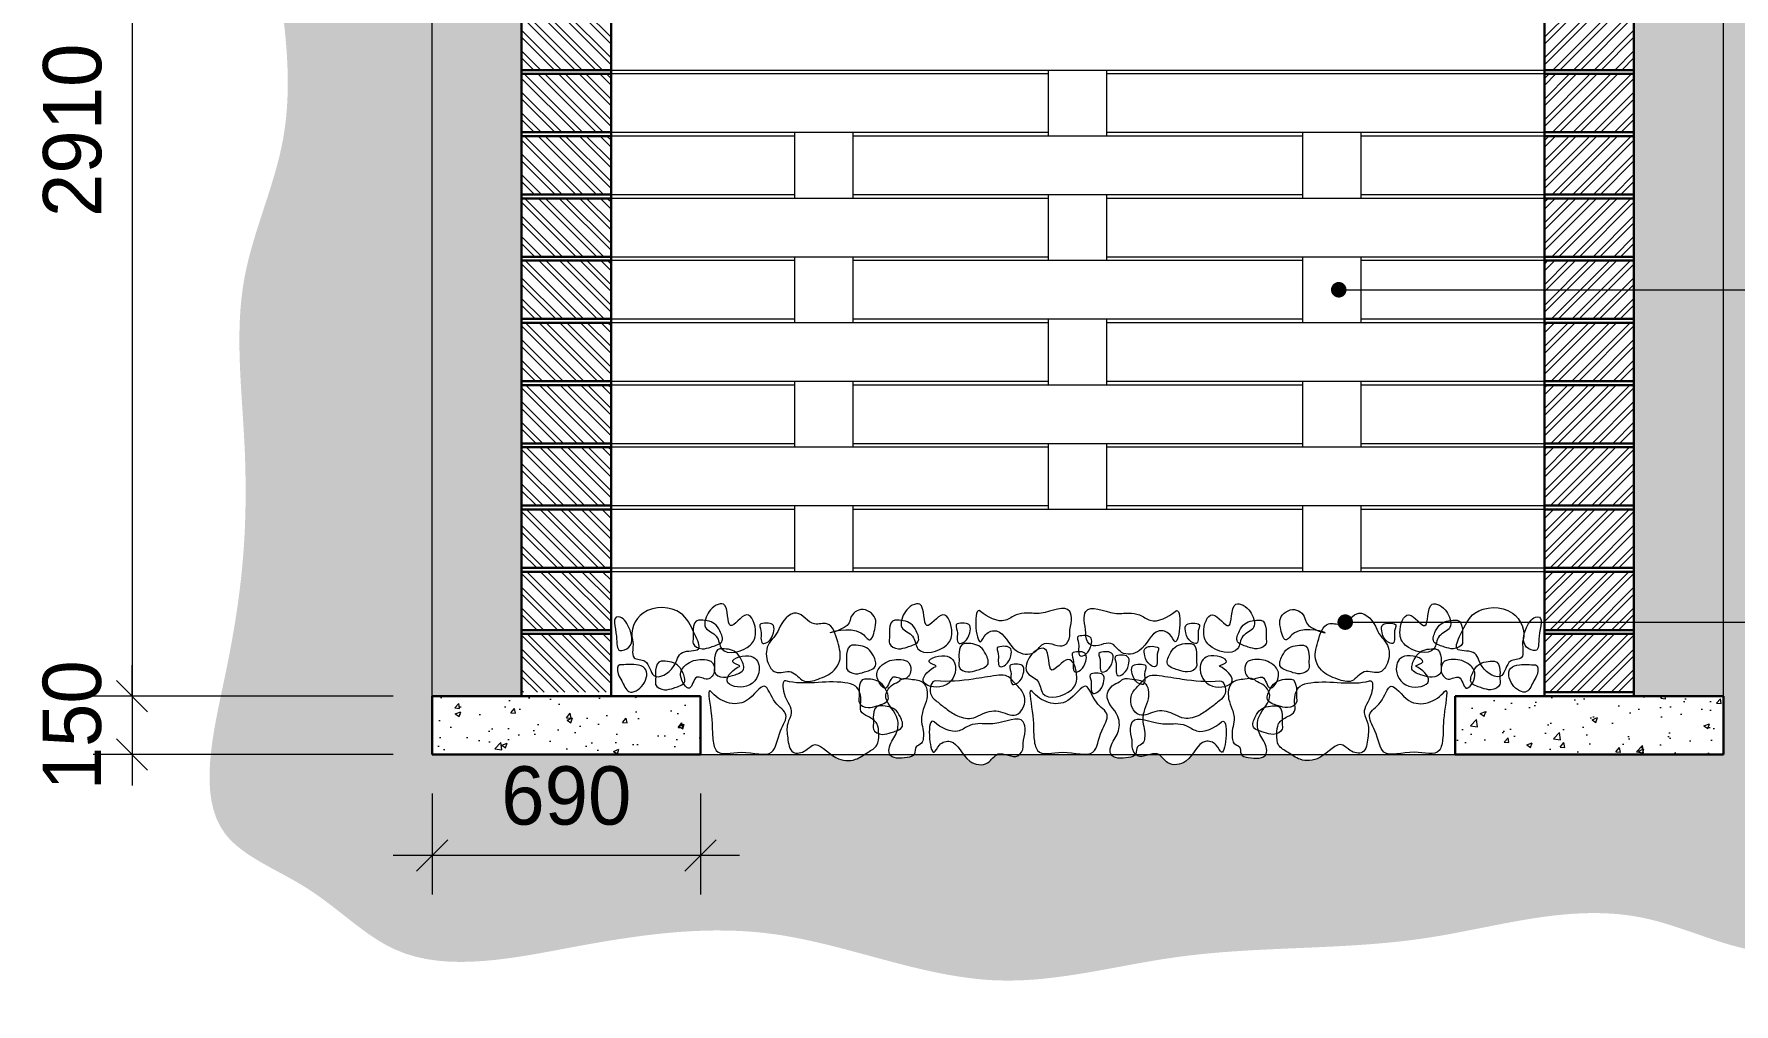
# Model space of a CAD drawing. Header units: inches. Extents: x 13362 to 219275, y -159770 to -978.
# Drawn here: x 170473 to 174844, y -138350 to -135856 of the extents above; entities that cross this region are included whole.
import ezdxf

# ---------------------------------------------------------------- set-up
doc = ezdxf.new("R2010")
doc.units = ezdxf.units.IN
doc.header["$LTSCALE"] = 15
doc.header["$MEASUREMENT"] = 0
doc.layers.get('Defpoints').update_dxf_attribs({"lineweight": 0})
for name, color, linetype, lineweight in [('DIMENSIONS', 7, 'Continuous', 0), ('HATCH 2', 252, 'Continuous', 0), ('TEXTS', 3, 'Continuous', 0), ('WALLS', 50, 'Continuous', 30), ('window', 5, 'Continuous', 0)]:
    doc.layers.add(name, color=color, linetype=linetype, lineweight=lineweight)
doc.styles.add('KS150', font='stylu.ttf', dxfattribs={"height": 150})
doc.dimstyles.new('SS 125', dxfattribs={"dimtxt": 150, "dimasz": 80, "dimexe": 100, "dimexo": 100, "dimgap": 75, "dimtad": 1, "dimtoh": 1, "dimdec": 0, "dimtxsty": 'KS150', "dimblk": 'OBLIQUE', "dimcen": 50, "dimdle": 100, "dimclrd": 256, "dimclre": 256, "dimclrt": 256, "dimadec": 0, "dimazin": 0, "dimtfac": 1, "dimtdec": 0, "dimtix": 1, "dimtmove": 2, "dimatfit": 0, "dimldrblk": 'DOT', "dimfxl": 1, "dimlwd": -1, "dimlwe": -1, "dimarcsym": 0})
pattern_1 = [(135, (209762.673, -162056.09), (26.516504, 26.516504), []), (135, (209744.995, -162056.09), (26.516504, 26.516504), [])]
pattern_2 = [(45, (136549.826, -162056.09), (-26.516504, 26.516504), []), (45, (136567.504, -162056.09), (-26.516504, 26.516504), [])]

# ---------------------------------------------------------------- blocks, each defined once
blk = doc.blocks.new('_Oblique')
at = {"layer": 'window', "color": 0, "lineweight": -2}
blk.add_line((-0.5, -0.5), (0.5, 0.5), dxfattribs=at)
blk = doc.blocks.new('*D214')
at = {"layer": 'Defpoints', "color": 0}
for p in [(171054.4, -134648.3), (170724.7, -137558.3), (171496.2, -137558.3)]:
    blk.add_point(p, dxfattribs=at)
at = {"layer": 'DIMENSIONS'}
for p, q in [((170724.7, -134548.3), (170724.7, -137658.3)), ((170954.4, -134648.3), (170624.7, -134648.3)), ((171396.2, -137558.3), (170624.7, -137558.3))]:
    blk.add_line(p, q, dxfattribs=at)
at = {"layer": 'DIMENSIONS', "xscale": 80, "yscale": 80, "zscale": 80}
for p, rotation in [((170724.7, -134648.3), 90), ((170724.7, -137558.3), 270)]:
    blk.add_blockref('_Oblique', p, dxfattribs=dict(at, rotation=rotation))
at = {"layer": 'DIMENSIONS', "insert": (170571.7, -136103.3), "char_height": 150, "attachment_point": 5, "rotation": 90, "style": 'KS150'}
blk.add_mtext('2910', dxfattribs=at)
blk = doc.blocks.new('_Dot')
at = {"layer": 'TEXTS', "color": 0, "lineweight": -2}
blk.add_line((-0.5, 0), (-1, 0), dxfattribs=at)
at = {"layer": 'TEXTS', "color": 0, "const_width": 0.5}
blk.add_lwpolyline([(-0.25, 0, 1), (0.25, 0, 1)], format="xyb", close=True, dxfattribs=at)
blk = doc.blocks.new('*D215')
at = {"layer": 'Defpoints', "color": 0}
for p in [(171496.2, -137558.3), (170724.7, -137708.3), (171496.2, -137708.3)]:
    blk.add_point(p, dxfattribs=at)
at = {"layer": 'DIMENSIONS'}
for p, q in [((170724.7, -137558.3), (170724.7, -137478.3)), ((171396.2, -137558.3), (170624.7, -137558.3)), ((170724.7, -137558.3), (170724.7, -137708.3)), ((171396.2, -137708.3), (170624.7, -137708.3)), ((170724.7, -137708.3), (170724.7, -137788.3))]:
    blk.add_line(p, q, dxfattribs=at)
at = {"layer": 'DIMENSIONS', "xscale": 80, "yscale": 80, "zscale": 80}
for p, rotation in [((170724.7, -137558.3), 270), ((170724.7, -137708.3), 90)]:
    blk.add_blockref('_Oblique', p, dxfattribs=dict(at, rotation=rotation))
at = {"layer": 'DIMENSIONS', "insert": (170570.9, -137633.3), "char_height": 150, "attachment_point": 5, "rotation": 90, "style": 'KS150'}
blk.add_mtext('150', dxfattribs=at)
blk = doc.blocks.new('*D216')
at = {"layer": 'Defpoints', "color": 0}
for p in [(171496.2, -137708.3), (172186.2, -137708.3), (171496.2, -137968)]:
    blk.add_point(p, dxfattribs=at)
at = {"layer": 'DIMENSIONS'}
for p, q in [((171496.2, -137808.3), (171496.2, -138068)), ((172186.2, -137808.3), (172186.2, -138068)), ((172286.2, -137968), (171396.2, -137968))]:
    blk.add_line(p, q, dxfattribs=at)
at = {"layer": 'DIMENSIONS', "xscale": 80, "yscale": 80, "zscale": 80, "rotation": 180}
blk.add_blockref('_Oblique', (171496.2, -137968), dxfattribs=at)
at = {"layer": 'DIMENSIONS', "xscale": 80, "yscale": 80, "zscale": 80}
blk.add_blockref('_Oblique', (172186.2, -137968), dxfattribs=at)
at = {"layer": 'DIMENSIONS', "insert": (171841.2, -137814.7), "char_height": 150, "attachment_point": 5, "style": 'KS150'}
blk.add_mtext('690', dxfattribs=at)

msp = doc.modelspace()

# ---------------------------------------------------------------- hatches: boundary and pattern name
at = {"layer": 'HATCH 2'}
h = msp.add_hatch(dxfattribs=at)
h.set_pattern_fill('EARTH', color=256, scale=400, angle=45, style=0)
h.set_pattern_definition([(45, (136549.83, -162056.09), (1e-14, 141.42136), [100, -100]), (45, (136523.31, -162029.57), (1e-14, 141.42136), [100, -100]), (45, (136496.79, -162003.06), (1e-14, 141.42136), [100, -100]), (135, (136496.79, -161985.38), (-141.42136, 1e-14), [100, -100]), (135, (136523.31, -161958.86), (-141.42136, 1e-14), [100, -100]), (135, (136549.83, -161932.35), (-141.42136, 1e-14), [100, -100])])
edge = h.paths.add_edge_path()
edge.add_line((171726.2, -134160.6), (171726.2, -133898.3))
edge.add_line((171726.2, -133898.3), (170948.6, -133898.3))
edge.add_spline(control_points=[(170948.6, -133898.3), (170942.7, -133986.5), (170935.7, -134091.8), (171018, -134151.2), (171031.4, -134160.6)], knot_values=[0, 0, 0, 0, 236.846507, 282.452365, 282.452365, 282.452365, 282.452365], degree=3, periodic=0)
edge.add_line((171031.4, -134160.6), (171726.2, -134160.6))
edge = h.paths.add_edge_path()
edge.add_line((171496.2, -134498.3), (171496.2, -134160.6))
edge.add_line((171496.2, -134160.6), (171031.4, -134160.6))
edge.add_spline(control_points=[(171031.4, -134160.6), (171057.2, -134178.7), (171118.5, -134219.8), (171068.9, -134356.7), (171079.7, -134445.9), (171083.2, -134498.3)], knot_values=[282.452365, 282.452365, 282.452365, 282.452365, 370.432131, 489.942228, 649.026229, 649.026229, 649.026229, 649.026229], degree=3, periodic=0)
edge.add_line((171083.2, -134498.3), (171496.2, -134498.3))
edge = h.paths.add_edge_path()
edge.add_line((171496.2, -134648.3), (171083.2, -134648.3))
edge.add_spline(control_points=[(171083.2, -134648.3), (171070.7, -134795.8), (170961.6, -135066.8), (171050.2, -135460.6), (171120.3, -135800.2), (171138.3, -136148), (170972.1, -136495.8), (171017, -136846.3), (171018.3, -137191.8), (170971.8, -137502.6), (170864.7, -137918.4), (171196.3, -138039.9), (171434.8, -138295), (171895.2, -138187.7), (172404.1, -138123.8), (172907.2, -138349.9), (173468.8, -138190.2), (174028.3, -138224.1), (174558.6, -138043.3), (174961.9, -138286.8), (175221.2, -138067.2), (175364.4, -137771.2), (175368.7, -137323.7), (175199.4, -136835.3), (175304.9, -136238.6), (175010.4, -135629.3), (175234.6, -135054.9), (175234.5, -134605.9), (175342.2, -134342.7), (175429.8, -134214.7), (175453.4, -134160.6)], knot_values=[799.026229, 799.026229, 799.026229, 799.026229, 1241.490201, 1641.573498, 1974.467592, 2292.058514, 2662.898924, 3089.661727, 3327.854917, 3688.580075, 4095.49345, 4346.128178, 4624.355432, 5101.246766, 5598.792631, 6187.092683, 6647.878531, 7295.433186, 7863.789461, 8259.232561, 8479.71913, 8781.621535, 9238.590523, 9773.897062, 10309.831746, 10998.890929, 11662.972679, 12063.055975, 12330.318238, 12509.986588, 12509.986588, 12509.986588, 12509.986588], degree=3, periodic=0)
edge.add_line((175453.4, -134160.6), (174816.2, -134160.6))
edge.add_line((174816.2, -134160.6), (174816.2, -137558.3))
edge.add_line((174816.2, -137558.3), (174816.2, -137708.3))
edge.add_line((174816.2, -137708.3), (174126.2, -137708.3))
edge.add_line((174126.2, -137708.3), (173790.1, -137708.3))
edge.add_spline(control_points=[(173790.1, -137708.3), (173786.2, -137711.2), (173765.7, -137725.2), (173733.7, -137726.7), (173712.3, -137713.2), (173704.8, -137708.3)], knot_values=[394.96555, 394.96555, 394.96555, 394.96555, 407.184296, 457.861958, 484.307606, 484.307606, 484.307606, 484.307606], degree=3, periodic=0)
edge.add_line((173704.8, -137708.3), (173639.9, -137708.3))
edge.add_spline(control_points=[(173639.9, -137708.3), (173633.6, -137719.8), (173603.7, -137719.1), (173580.3, -137713), (173577.1, -137708.3)], knot_values=[206.064212, 206.064212, 206.064212, 206.064212, 251.190667, 270.042913, 270.042913, 270.042913, 270.042913], degree=3, periodic=0)
edge.add_line((173577.1, -137708.3), (173450.4, -137708.3))
edge.add_spline(control_points=[(173450.4, -137708.3), (173445.7, -137714.6), (173429.5, -137733.6), (173388.3, -137740.4), (173372.5, -137712.9), (173363.8, -137708.3)], knot_values=[383.307503, 383.307503, 383.307503, 383.307503, 405.081743, 451.1919, 483.22478, 483.22478, 483.22478, 483.22478], degree=3, periodic=0)
edge.add_line((173363.8, -137708.3), (173342.1, -137708.3))
edge.add_spline(control_points=[(173342.1, -137708.3), (173330.9, -137711.3), (173316.9, -137716.8), (173307, -137709.6), (173305.6, -137708.3)], knot_values=[322.977238, 322.977238, 322.977238, 322.977238, 354.735922, 360.598974, 360.598974, 360.598974, 360.598974], degree=3, periodic=0)
edge.add_line((173305.6, -137708.3), (173304.4, -137708.3))
edge.add_spline(control_points=[(173304.4, -137708.3), (173301.2, -137713), (173277.7, -137719.1), (173247.8, -137719.8), (173241.5, -137708.3)], knot_values=[206.064212, 206.064212, 206.064212, 206.064212, 224.916457, 270.042913, 270.042913, 270.042913, 270.042913], degree=3, periodic=0)
edge.add_line((173241.5, -137708.3), (173006.9, -137708.3))
edge.add_spline(control_points=[(173006.9, -137708.3), (173005.5, -137709.6), (172995.6, -137716.8), (172981.6, -137711.3), (172970.4, -137708.3)], knot_values=[322.977238, 322.977238, 322.977238, 322.977238, 328.84029, 360.598974, 360.598974, 360.598974, 360.598974], degree=3, periodic=0)
edge.add_line((172970.4, -137708.3), (172948.7, -137708.3))
edge.add_spline(control_points=[(172948.7, -137708.3), (172940, -137712.9), (172924.2, -137740.4), (172883, -137733.6), (172866.8, -137714.6), (172862.1, -137708.3)], knot_values=[383.307503, 383.307503, 383.307503, 383.307503, 415.340384, 461.450541, 483.22478, 483.22478, 483.22478, 483.22478], degree=3, periodic=0)
edge.add_line((172862.1, -137708.3), (172735.4, -137708.3))
edge.add_spline(control_points=[(172735.4, -137708.3), (172732.2, -137713), (172708.8, -137719.1), (172678.9, -137719.8), (172672.6, -137708.3)], knot_values=[206.064212, 206.064212, 206.064212, 206.064212, 224.916457, 270.042913, 270.042913, 270.042913, 270.042913], degree=3, periodic=0)
edge.add_line((172672.6, -137708.3), (172607.7, -137708.3))
edge.add_spline(control_points=[(172607.7, -137708.3), (172600.2, -137713.2), (172578.8, -137726.7), (172546.8, -137725.2), (172526.3, -137711.2), (172522.4, -137708.3)], knot_values=[394.96555, 394.96555, 394.96555, 394.96555, 421.411198, 472.088859, 484.307606, 484.307606, 484.307606, 484.307606], degree=3, periodic=0)
edge.add_line((172522.4, -137708.3), (172186.2, -137708.3))
edge.add_line((172186.2, -137708.3), (171496.2, -137708.3))
edge.add_line((171496.2, -137708.3), (171496.2, -137558.3))
edge.add_line((171496.2, -137558.3), (171496.2, -134648.3))
edge = h.paths.add_edge_path()
edge.add_line((174586.2, -133898.3), (174586.2, -134160.6))
edge.add_line((174586.2, -134160.6), (175453.4, -134160.6))
edge.add_spline(control_points=[(175453.4, -134160.6), (175461.9, -134141.1), (175490.8, -134059.2), (175481, -133967.7), (175473.6, -133898.3)], knot_values=[12509.986588, 12509.986588, 12509.986588, 12509.986588, 12574.475163, 12777.197971, 12777.197971, 12777.197971, 12777.197971], degree=3, periodic=0)
edge.add_line((175473.6, -133898.3), (174586.2, -133898.3))
h = msp.add_hatch(dxfattribs=at)
h.set_pattern_fill('ANSI32', color=256, scale=100, style=0)
h.set_pattern_definition(pattern_1)
h.paths.add_polyline_path([(171726.2, -134048.3), (171956.2, -134048.3), (171956.2, -134188.3), (171726.2, -134188.3)])
h.paths.add_polyline_path([(171726.2, -134198.3), (171956.2, -134198.3), (171956.2, -134348.3), (171726.2, -134348.3)])
h.paths.add_polyline_path([(171726.2, -134358.3), (171956.2, -134358.3), (171956.2, -134508.3), (171726.2, -134508.3)])
h.paths.add_polyline_path([(171726.2, -134518.3), (171956.2, -134518.3), (171956.2, -134668.3), (171726.2, -134668.3)])
h.paths.add_polyline_path([(171726.2, -134678.3), (171956.2, -134678.3), (171956.2, -134828.3), (171726.2, -134828.3)])
h.paths.add_polyline_path([(171726.2, -134838.3), (171956.2, -134838.3), (171956.2, -134988.3), (171726.2, -134988.3)])
h.paths.add_polyline_path([(171726.2, -134998.3), (171956.2, -134998.3), (171956.2, -135148.3), (171726.2, -135148.3)])
h.paths.add_polyline_path([(171726.2, -135158.3), (171956.2, -135158.3), (171956.2, -135308.3), (171726.2, -135308.3)])
h.paths.add_polyline_path([(171726.2, -135318.3), (171956.2, -135318.3), (171956.2, -135468.3), (171726.2, -135468.3)])
h.paths.add_polyline_path([(171726.2, -135478.3), (171956.2, -135478.3), (171956.2, -135628.3), (171726.2, -135628.3)])
h.paths.add_polyline_path([(171726.2, -135638.3), (171956.2, -135638.3), (171956.2, -135788.3), (171726.2, -135788.3)])
h.paths.add_polyline_path([(171726.2, -135798.3), (171956.2, -135798.3), (171956.2, -135948.3), (171726.2, -135948.3)])
h = msp.add_hatch(dxfattribs=at)
h.set_pattern_fill('ANSI32', color=256, scale=100, style=0)
h.set_pattern_definition(pattern_2)
h.paths.add_polyline_path([(174356.2, -134048.3), (174356.2, -134188.3), (174586.2, -134188.3), (174586.2, -134048.3)])
h.paths.add_polyline_path([(174356.2, -134198.3), (174356.2, -134348.3), (174586.2, -134348.3), (174586.2, -134198.3)])
h.paths.add_polyline_path([(174356.2, -134358.3), (174356.2, -134508.3), (174586.2, -134508.3), (174586.2, -134358.3)])
h.paths.add_polyline_path([(174356.2, -134518.3), (174356.2, -134668.3), (174586.2, -134668.3), (174586.2, -134518.3)])
h.paths.add_polyline_path([(174356.2, -134678.3), (174356.2, -134828.3), (174586.2, -134828.3), (174586.2, -134678.3)])
h.paths.add_polyline_path([(174356.2, -134838.3), (174356.2, -134988.3), (174586.2, -134988.3), (174586.2, -134838.3)])
h.paths.add_polyline_path([(174356.2, -134998.3), (174356.2, -135148.3), (174586.2, -135148.3), (174586.2, -134998.3)])
h.paths.add_polyline_path([(174356.2, -135158.3), (174356.2, -135308.3), (174586.2, -135308.3), (174586.2, -135158.3)])
h.paths.add_polyline_path([(174356.2, -135318.3), (174356.2, -135468.3), (174586.2, -135468.3), (174586.2, -135318.3)])
h.paths.add_polyline_path([(174356.2, -135478.3), (174356.2, -135628.3), (174586.2, -135628.3), (174586.2, -135478.3)])
h.paths.add_polyline_path([(174356.2, -135638.3), (174356.2, -135788.3), (174586.2, -135788.3), (174586.2, -135638.3)])
h.paths.add_polyline_path([(174356.2, -135798.3), (174356.2, -135948.3), (174586.2, -135948.3), (174586.2, -135798.3)])
h = msp.add_hatch(dxfattribs=at)
h.set_pattern_fill('AR-SAND', color=256, scale=25, style=0)
h.set_pattern_definition([(37.5, (136549.826, -162056.09), (-1.574834, 48.170594), [0, -38, 0, -42.5, 0, -40.625]), (7.5, (136549.826, -162056.09), (44.24442, 70.55365), [0, -20.5, 0, -34.25, 0, -13.125]), (327.5, (136519.076, -162056.09), (77.853547, 0.141476), [0, -12.5, 0, -45, 0, -58.75]), (317.5, (136519.076, -162056.09), (75.153165, 21.94189), [0, -6.25, 0, -29.5, 0, -33.75])])
h.paths.add_polyline_path([(171726.2, -134160.6), (171496.2, -134160.6), (171496.2, -134498.3), (171726.2, -134498.3)])
h.paths.add_polyline_path([(171496.2, -137558.3), (171726.2, -137558.3), (171726.2, -134648.3), (171496.2, -134648.3)])
h.paths.add_polyline_path([(174816.2, -134160.6), (174586.2, -134160.6), (174586.2, -137558.3), (174816.2, -137558.3)])
h = msp.add_hatch(dxfattribs=at)
h.set_pattern_fill('ANSI32', color=256, scale=100, style=0)
h.set_pattern_definition(pattern_1)
h.paths.add_polyline_path([(171726.2, -137398.3), (171956.2, -137398.3), (171956.2, -137548.3), (171726.2, -137548.3)])
h.paths.add_polyline_path([(171726.2, -137238.3), (171956.2, -137238.3), (171956.2, -137388.3), (171726.2, -137388.3)])
h.paths.add_polyline_path([(171726.2, -137078.3), (171956.2, -137078.3), (171956.2, -137228.3), (171726.2, -137228.3)])
h.paths.add_polyline_path([(171726.2, -136918.3), (171956.2, -136918.3), (171956.2, -137068.3), (171726.2, -137068.3)])
h.paths.add_polyline_path([(171726.2, -136758.3), (171956.2, -136758.3), (171956.2, -136908.3), (171726.2, -136908.3)])
h.paths.add_polyline_path([(171726.2, -136598.3), (171956.2, -136598.3), (171956.2, -136748.3), (171726.2, -136748.3)])
h.paths.add_polyline_path([(171726.2, -136438.3), (171956.2, -136438.3), (171956.2, -136588.3), (171726.2, -136588.3)])
h.paths.add_polyline_path([(171726.2, -136278.3), (171956.2, -136278.3), (171956.2, -136428.3), (171726.2, -136428.3)])
h.paths.add_polyline_path([(171726.2, -136118.3), (171956.2, -136118.3), (171956.2, -136268.3), (171726.2, -136268.3)])
h.paths.add_polyline_path([(171726.2, -135958.3), (171956.2, -135958.3), (171956.2, -136108.3), (171726.2, -136108.3)])
h = msp.add_hatch(dxfattribs=at)
h.set_pattern_fill('ANSI32', color=256, scale=100, style=0)
h.set_pattern_definition(pattern_2)
h.paths.add_polyline_path([(174356.2, -137398.3), (174356.2, -137548.3), (174586.2, -137548.3), (174586.2, -137398.3)])
h.paths.add_polyline_path([(174356.2, -137238.3), (174356.2, -137388.3), (174586.2, -137388.3), (174586.2, -137238.3)])
h.paths.add_polyline_path([(174356.2, -137078.3), (174356.2, -137228.3), (174586.2, -137228.3), (174586.2, -137078.3)])
h.paths.add_polyline_path([(174356.2, -136918.3), (174356.2, -137068.3), (174586.2, -137068.3), (174586.2, -136918.3)])
h.paths.add_polyline_path([(174356.2, -136758.3), (174356.2, -136908.3), (174586.2, -136908.3), (174586.2, -136758.3)])
h.paths.add_polyline_path([(174356.2, -136598.3), (174356.2, -136748.3), (174586.2, -136748.3), (174586.2, -136598.3)])
h.paths.add_polyline_path([(174356.2, -136438.3), (174356.2, -136588.3), (174586.2, -136588.3), (174586.2, -136438.3)])
h.paths.add_polyline_path([(174356.2, -136278.3), (174356.2, -136428.3), (174586.2, -136428.3), (174586.2, -136278.3)])
h.paths.add_polyline_path([(174356.2, -136118.3), (174356.2, -136268.3), (174586.2, -136268.3), (174586.2, -136118.3)])
h.paths.add_polyline_path([(174356.2, -135958.3), (174356.2, -136108.3), (174586.2, -136108.3), (174586.2, -135958.3)])
h = msp.add_hatch(dxfattribs=at)
h.set_pattern_fill('AR-CONC', color=256, scale=20, style=0)
h.set_pattern_definition([(50, (136549.83, -162056.09), (143.45204, -12.55043), [15, -165]), (355, (136549.83, -162056.09), (-27.75027, 150.43843), [12, -132]), (100.4514, (136561.78, -162057.14), (115.70188, 137.8879), [12.74804, -140.2284]), (46.1842, (136549.83, -162016.1), (213.4482, -33.1038), [22.5, -247.5]), (96.6356, (136567.61, -162018.85), (186.9325, 194.8236), [19.1221, -210.3426]), (351.1842, (136549.83, -162016.1), (186.9324, 194.8237), [18, -198]), (21, (136569.83, -162026.09), (119.3814, -80.52378), [15, -165]), (326, (136569.83, -162026.09), (48.66307, 145.03), [12, -132]), (71.4514, (136579.77, -162032.8), (168.04453, 64.5061), [12.74804, -140.2284]), (37.5, (136549.826, -162056.09), (2.43197, 66.57877), [0, -130.4, 0, -134, 0, -132.5]), (7.5, (136549.826, -162056.09), (52.61391, 78.88234), [0, -76.4, 0, -127.4, 0, -50.5]), (327.5, (136505.226, -162056.09), (106.76449, -4.510974), [0, -50, 0, -156, 0, -207]), (317.5, (136485.23, -162056.09), (116.63723, 20.021), [0, -65, 0, -103.6, 0, -147])])
h.paths.add_polyline_path([(172186.2, -137558.3), (171496.2, -137558.3), (171496.2, -137708.3), (172186.2, -137708.3)])
h.paths.add_polyline_path([(174126.2, -137558.3), (174126.2, -137708.3), (174816.2, -137708.3), (174816.2, -137558.3)])

# ---------------------------------------------------------------- linework, layer by layer
for p, q in [((174816.2, -137558.3), (174816.2, -134160.6)), ((171496.2, -137558.3), (171496.2, -134648.3)), ((171956.2, -135948.3), (174356.2, -135948.3)), ((173081.2, -135958.3), (171956.2, -135958.3)), ((173081.2, -136118.3), (173081.2, -135948.3)), ((173231.2, -136118.3), (173231.2, -135948.3)), ((174356.2, -135958.3), (173231.2, -135958.3)), ((171956.2, -136108.3), (173081.2, -136108.3)), ((172428.3, -136108.3), (172428.3, -136278.3)), ((172578.3, -136108.3), (172578.3, -136278.3)), ((173231.2, -136108.3), (174356.2, -136108.3)), ((173734.2, -136108.3), (173734.2, -136278.3)), ((173884.2, -136108.3), (173884.2, -136278.3)), ((172428.3, -136118.3), (171956.2, -136118.3)), ((173734.2, -136118.3), (172578.3, -136118.3)), ((174356.2, -136118.3), (173884.2, -136118.3)), ((171956.2, -136268.3), (172428.3, -136268.3)), ((173081.2, -136278.3), (171956.2, -136278.3)), ((172578.3, -136268.3), (173734.2, -136268.3)), ((173081.2, -136438.3), (173081.2, -136268.3)), ((173231.2, -136438.3), (173231.2, -136268.3)), ((174356.2, -136278.3), (173231.2, -136278.3)), ((173884.2, -136268.3), (174356.2, -136268.3)), ((171956.2, -136428.3), (173081.2, -136428.3)), ((172428.3, -136438.3), (171956.2, -136438.3)), ((172428.3, -136428.3), (172428.3, -136598.3)), ((172578.3, -136428.3), (172578.3, -136598.3)), ((173734.2, -136438.3), (172578.3, -136438.3)), ((173231.2, -136428.3), (174356.2, -136428.3)), ((173734.2, -136428.3), (173734.2, -136598.3)), ((173884.2, -136428.3), (173884.2, -136598.3)), ((174356.2, -136438.3), (173884.2, -136438.3)), ((171956.2, -136588.3), (172428.3, -136588.3)), ((172578.3, -136588.3), (173734.2, -136588.3)), ((173081.2, -136758.3), (173081.2, -136588.3)), ((173231.2, -136758.3), (173231.2, -136588.3)), ((173884.2, -136588.3), (174356.2, -136588.3)), ((173081.2, -136598.3), (171956.2, -136598.3)), ((174356.2, -136598.3), (173231.2, -136598.3)), ((171956.2, -136748.3), (173081.2, -136748.3)), ((172428.3, -136758.3), (171956.2, -136758.3)), ((172428.3, -136748.3), (172428.3, -136918.3)), ((172578.3, -136748.3), (172578.3, -136918.3)), ((173734.2, -136758.3), (172578.3, -136758.3)), ((173231.2, -136748.3), (174356.2, -136748.3)), ((173734.2, -136748.3), (173734.2, -136918.3)), ((173884.2, -136748.3), (173884.2, -136918.3)), ((174356.2, -136758.3), (173884.2, -136758.3)), ((171956.2, -136908.3), (172428.3, -136908.3)), ((173081.2, -136918.3), (171956.2, -136918.3)), ((172578.3, -136908.3), (173734.2, -136908.3)), ((173081.2, -137078.3), (173081.2, -136908.3)), ((173231.2, -137078.3), (173231.2, -136908.3)), ((174356.2, -136918.3), (173231.2, -136918.3)), ((173884.2, -136908.3), (174356.2, -136908.3)), ((171956.2, -137068.3), (173081.2, -137068.3)), ((172428.3, -137068.3), (172428.3, -137238.3)), ((172578.3, -137068.3), (172578.3, -137238.3)), ((173231.2, -137068.3), (174356.2, -137068.3)), ((173734.2, -137068.3), (173734.2, -137238.3)), ((173884.2, -137068.3), (173884.2, -137238.3)), ((172428.3, -137078.3), (171956.2, -137078.3)), ((173734.2, -137078.3), (172578.3, -137078.3)), ((174356.2, -137078.3), (173884.2, -137078.3)), ((171956.2, -137228.3), (172428.3, -137228.3)), ((174356.2, -137238.3), (171956.2, -137238.3)), ((172578.3, -137228.3), (173734.2, -137228.3)), ((173884.2, -137228.3), (174356.2, -137228.3)), ((172186.2, -137708.3), (174126.2, -137708.3))]:
    msp.add_line(p, q, dxfattribs=at)
for points, start_tangent, end_tangent in [([(172011.3, -137413.6), (172038.8, -137344.8), (172135.1, -137344.8), (172171.9, -137399.8), (172181, -137436.5), (172139.7, -137445.7), (172116.8, -137482.3), (172066.3, -137505.3), (172043.4, -137468.6), (172015.9, -137459.4), (172011.3, -137413.6)], (-0.300578, 0.953757), (-0.300578, 0.953757)), ([(172208.6, -137340.2), (172245.3, -137321.9), (172263.6, -137376.9), (172304.9, -137349.4), (172327.8, -137395.2), (172314.1, -137427.3), (172240.7, -137436.5), (172226.9, -137404.4), (172199.4, -137381.5), (172208.6, -137340.2)], (0.557936, 0.829884), (0.557936, 0.829884)), ([(172571, -137363.1), (172598.6, -137335.6), (172635.3, -137358.6), (172635.3, -137381.5), (172621.5, -137413.6), (172598.6, -137395.2), (172520.6, -137395.2), (172571, -137363.1)], (0.113438, 0.993545), (0.113438, 0.993545)), ([(172713.3, -137340.2), (172750, -137321.9), (172768.3, -137376.9), (172809.6, -137349.4), (172832.5, -137395.2), (172818.8, -137427.3), (172745.4, -137436.5), (172731.6, -137404.4), (172704.1, -137381.5), (172713.3, -137340.2)], (0.557936, 0.829884), (0.557936, 0.829884)), ([(172906, -137340.2), (172970.2, -137363.1), (172997.7, -137349.4), (173025.3, -137344.8), (173062, -137344.8), (173135.4, -137340.2), (173140, -137363.1), (173135.4, -137395.2), (173135.4, -137404.4), (173121.6, -137427.3), (173071.1, -137422.7), (173043.6, -137445.7), (172997.7, -137441.1), (172947.3, -137390.7), (172919.7, -137399.8), (172906, -137418.2), (172906, -137340.2)], (0.765903, -0.642956), (0.765903, -0.642956)), ([(173406.5, -137340.2), (173342.3, -137363.1), (173314.8, -137349.4), (173287.2, -137344.8), (173250.5, -137344.8), (173177.1, -137340.2), (173172.5, -137363.1), (173177.1, -137395.2), (173177.1, -137404.4), (173190.9, -137427.3), (173241.4, -137422.7), (173268.9, -137445.7), (173314.8, -137441.1), (173365.2, -137390.7), (173392.8, -137399.8), (173406.5, -137418.2), (173406.5, -137340.2)], (-0.765903, -0.642956), (-0.765903, -0.642956)), ([(173599.2, -137340.2), (173562.5, -137321.9), (173544.2, -137376.9), (173502.9, -137349.4), (173480, -137395.2), (173493.7, -137427.3), (173567.1, -137436.5), (173580.9, -137404.4), (173608.4, -137381.5), (173599.2, -137340.2)], (-0.557936, 0.829884), (-0.557936, 0.829884)), ([(173741.5, -137363.1), (173713.9, -137335.6), (173677.2, -137358.6), (173677.2, -137381.5), (173691, -137413.6), (173713.9, -137395.2), (173791.9, -137395.2), (173741.5, -137363.1)], (-0.113438, 0.993545), (-0.113438, 0.993545)), ([(174103.9, -137340.2), (174067.2, -137321.9), (174048.9, -137376.9), (174007.6, -137349.4), (173984.6, -137395.2), (173998.4, -137427.3), (174071.8, -137436.5), (174085.6, -137404.4), (174113.1, -137381.5), (174103.9, -137340.2)], (-0.557936, 0.829884), (-0.557936, 0.829884)), ([(174301.2, -137413.6), (174273.7, -137344.8), (174177.4, -137344.8), (174140.6, -137399.8), (174131.5, -137436.5), (174172.8, -137445.7), (174195.7, -137482.3), (174246.2, -137505.3), (174269.1, -137468.6), (174296.6, -137459.4), (174301.2, -137413.6)], (0.300578, 0.953757), (0.300578, 0.953757)), ([(171974.6, -137354), (172002.1, -137381.5), (172002.1, -137431.9), (171979.1, -137441.1), (171970, -137404.4), (171974.6, -137354)], (0.999172, -0.040675), (0.999172, -0.040675)), ([(172181, -137363.1), (172222.3, -137372.3), (172236.1, -137390.7), (172240.7, -137418.2), (172226.9, -137427.3), (172213.1, -137431.9), (172190.2, -137436.5), (172167.3, -137422.7), (172167.3, -137409), (172167.3, -137386.1), (172181, -137363.1)], (0.999317, 0.036955), (0.999317, 0.036955)), ([(172341.6, -137372.3), (172373.7, -137376.9), (172373.7, -137395.2), (172360, -137418.2), (172346.2, -137422.7), (172341.6, -137409), (172341.6, -137390.7), (172341.6, -137372.3)], (0.971339, 0.237697), (0.971339, 0.237697)), ([(172387.5, -137386.1), (172433.4, -137344.8), (172479.3, -137372.3), (172511.4, -137372.3), (172538.9, -137418.2), (172543.5, -137468.6), (172529.7, -137491.5), (172488.4, -137514.4), (172451.7, -137519), (172419.6, -137496.1), (172378.3, -137496.1), (172360, -137473.2), (172360, -137427.3), (172387.5, -137386.1)], (0.327327, 0.944911), (0.327327, 0.944911)), ([(172685.7, -137363.1), (172727, -137372.3), (172740.8, -137390.7), (172745.4, -137418.2), (172731.6, -137427.3), (172717.8, -137431.9), (172694.9, -137436.5), (172672, -137422.7), (172672, -137409), (172672, -137386.1), (172685.7, -137363.1)], (0.999317, 0.036955), (0.999317, 0.036955)), ([(172846.3, -137372.3), (172878.4, -137376.9), (172878.4, -137395.2), (172864.7, -137418.2), (172850.9, -137422.7), (172846.3, -137409), (172846.3, -137390.7), (172846.3, -137372.3)], (0.971339, 0.237697), (0.971339, 0.237697)), ([(173466.2, -137372.3), (173434.1, -137376.9), (173434.1, -137395.2), (173447.8, -137418.2), (173461.6, -137422.7), (173466.2, -137409), (173466.2, -137390.7), (173466.2, -137372.3)], (-0.971339, 0.237697), (-0.971339, 0.237697)), ([(173626.8, -137363.1), (173585.5, -137372.3), (173571.7, -137390.7), (173567.1, -137418.2), (173580.9, -137427.3), (173594.7, -137431.9), (173617.6, -137436.5), (173640.5, -137422.7), (173640.5, -137409), (173640.5, -137386.1), (173626.8, -137363.1)], (-0.999317, 0.036955), (-0.999317, 0.036955)), ([(173925, -137386.1), (173879.1, -137344.8), (173833.2, -137372.3), (173801.1, -137372.3), (173773.6, -137418.2), (173769, -137468.6), (173782.8, -137491.5), (173824.1, -137514.4), (173860.8, -137519), (173892.9, -137496.1), (173934.2, -137496.1), (173952.5, -137473.2), (173952.5, -137427.3), (173925, -137386.1)], (-0.327327, 0.944911), (-0.327327, 0.944911)), ([(173970.9, -137372.3), (173938.8, -137376.9), (173938.8, -137395.2), (173952.5, -137418.2), (173966.3, -137422.7), (173970.9, -137409), (173970.9, -137390.7), (173970.9, -137372.3)], (-0.971339, 0.237697), (-0.971339, 0.237697)), ([(174131.5, -137363.1), (174090.2, -137372.3), (174076.4, -137390.7), (174071.8, -137418.2), (174085.6, -137427.3), (174099.4, -137431.9), (174122.3, -137436.5), (174145.2, -137422.7), (174145.2, -137409), (174145.2, -137386.1), (174131.5, -137363.1)], (-0.999317, 0.036955), (-0.999317, 0.036955)), ([(174337.9, -137354), (174310.4, -137381.5), (174310.4, -137431.9), (174333.4, -137441.1), (174342.5, -137404.4), (174337.9, -137354)], (-0.999172, -0.040675), (-0.999172, -0.040675)), ([(172864.7, -137422.7), (172906, -137431.9), (172919.7, -137450.3), (172924.3, -137477.8), (172910.5, -137486.9), (172896.8, -137491.5), (172873.8, -137496.1), (172850.9, -137482.3), (172850.9, -137468.6), (172850.9, -137445.7), (172864.7, -137422.7)], (0.999317, 0.036955), (0.999317, 0.036955)), ([(173158.3, -137404.4), (173190.4, -137409), (173190.4, -137427.3), (173176.7, -137450.3), (173162.9, -137454.8), (173158.3, -137441.1), (173158.3, -137422.7), (173158.3, -137404.4)], (0.971339, 0.237697), (0.971339, 0.237697)), ([(173447.8, -137422.7), (173406.5, -137431.9), (173392.8, -137450.3), (173388.2, -137477.8), (173402, -137486.9), (173415.7, -137491.5), (173438.7, -137496.1), (173461.6, -137482.3), (173461.6, -137468.6), (173461.6, -137445.7), (173447.8, -137422.7)], (-0.999317, 0.036955), (-0.999317, 0.036955)), ([(172190.2, -137464), (172148.9, -137477.8), (172135.1, -137505.3), (172158.1, -137537.4), (172176.4, -137509.8), (172204, -137514.4), (172222.3, -137491.5), (172213.1, -137468.6), (172190.2, -137464)], (-0.998146, 0.060859), (-0.998146, 0.060859)), ([(172236.1, -137436.5), (172277.4, -137445.7), (172291.1, -137464), (172295.7, -137491.5), (172282, -137500.7), (172268.2, -137505.3), (172245.3, -137509.8), (172222.3, -137496.1), (172222.3, -137482.3), (172222.3, -137459.4), (172236.1, -137436.5)], (0.999317, 0.036955), (0.999317, 0.036955)), ([(172286.6, -137482.3), (172254.4, -137519), (172304.9, -137532.8), (172337, -137482.3), (172309.5, -137454.8), (172272.8, -137473.2), (172286.6, -137482.3)], (-0.939205, -0.343357), (-0.939205, -0.343357)), ([(172575.6, -137427.3), (172616.9, -137436.5), (172630.7, -137454.8), (172635.3, -137482.3), (172621.5, -137491.5), (172607.7, -137496.1), (172584.8, -137500.7), (172561.8, -137486.9), (172561.8, -137473.2), (172561.8, -137450.3), (172575.6, -137427.3)], (0.999317, 0.036955), (0.999317, 0.036955)), ([(172694.9, -137464), (172653.6, -137477.8), (172639.8, -137505.3), (172662.8, -137537.4), (172681.1, -137509.8), (172708.7, -137514.4), (172727, -137491.5), (172717.8, -137468.6), (172694.9, -137464)], (-0.998146, 0.060859), (-0.998146, 0.060859)), ([(172791.3, -137482.3), (172759.1, -137519), (172809.6, -137532.8), (172841.7, -137482.3), (172814.2, -137454.8), (172777.5, -137473.2), (172791.3, -137482.3)], (-0.939205, -0.343357), (-0.939205, -0.343357)), ([(172951.8, -137431.9), (172984, -137436.5), (172984, -137454.8), (172970.2, -137477.8), (172956.4, -137482.3), (172951.8, -137468.6), (172951.8, -137450.3), (172951.8, -137431.9)], (0.971339, 0.237697), (0.971339, 0.237697)), ([(173034.4, -137454.8), (173071.1, -137436.5), (173089.5, -137491.5), (173130.8, -137464), (173153.7, -137509.8), (173140, -137541.9), (173066.5, -137551.1), (173052.8, -137519), (173025.3, -137496.1), (173034.4, -137454.8)], (0.557936, 0.829884), (0.557936, 0.829884)), ([(173144.5, -137445.7), (173176.7, -137450.3), (173176.7, -137468.6), (173162.9, -137491.5), (173149.1, -137496.1), (173144.5, -137482.3), (173144.5, -137464), (173144.5, -137445.7)], (0.971339, 0.237697), (0.971339, 0.237697)), ([(173213.4, -137445.7), (173245.5, -137450.3), (173245.5, -137468.6), (173231.7, -137491.5), (173218, -137496.1), (173213.4, -137482.3), (173213.4, -137464), (173213.4, -137445.7)], (0.971339, 0.237697), (0.971339, 0.237697)), ([(173254.7, -137454.8), (173286.8, -137459.4), (173286.8, -137477.8), (173273, -137500.7), (173259.2, -137505.3), (173254.7, -137491.5), (173254.7, -137473.2), (173254.7, -137454.8)], (0.971339, 0.237697), (0.971339, 0.237697)), ([(173360.7, -137431.9), (173328.5, -137436.5), (173328.5, -137454.8), (173342.3, -137477.8), (173356.1, -137482.3), (173360.7, -137468.6), (173360.7, -137450.3), (173360.7, -137431.9)], (-0.971339, 0.237697), (-0.971339, 0.237697)), ([(173521.2, -137482.3), (173553.4, -137519), (173502.9, -137532.8), (173470.8, -137482.3), (173498.3, -137454.8), (173535, -137473.2), (173521.2, -137482.3)], (0.939205, -0.343357), (0.939205, -0.343357)), ([(173617.6, -137464), (173658.9, -137477.8), (173672.7, -137505.3), (173649.7, -137537.4), (173631.4, -137509.8), (173603.8, -137514.4), (173585.5, -137491.5), (173594.7, -137468.6), (173617.6, -137464)], (0.998146, 0.060859), (0.998146, 0.060859)), ([(173736.9, -137427.3), (173695.6, -137436.5), (173681.8, -137454.8), (173677.2, -137482.3), (173691, -137491.5), (173704.8, -137496.1), (173727.7, -137500.7), (173750.7, -137486.9), (173750.7, -137473.2), (173750.7, -137450.3), (173736.9, -137427.3)], (-0.999317, 0.036955), (-0.999317, 0.036955)), ([(174025.9, -137482.3), (174058.1, -137519), (174007.6, -137532.8), (173975.5, -137482.3), (174003, -137454.8), (174039.7, -137473.2), (174025.9, -137482.3)], (0.939205, -0.343357), (0.939205, -0.343357)), ([(174076.4, -137436.5), (174035.1, -137445.7), (174021.4, -137464), (174016.8, -137491.5), (174030.5, -137500.7), (174044.3, -137505.3), (174067.2, -137509.8), (174090.2, -137496.1), (174090.2, -137482.3), (174090.2, -137459.4), (174076.4, -137436.5)], (-0.999317, 0.036955), (-0.999317, 0.036955)), ([(174122.3, -137464), (174163.6, -137477.8), (174177.4, -137505.3), (174154.4, -137537.4), (174136.1, -137509.8), (174108.5, -137514.4), (174090.2, -137491.5), (174099.4, -137468.6), (174122.3, -137464)], (0.998146, 0.060859), (0.998146, 0.060859)), ([(171979.1, -137477.8), (172020.4, -137477.8), (172043.4, -137486.9), (172038.8, -137528.2), (172002.1, -137546.5), (171983.7, -137519), (171974.6, -137500.7), (171979.1, -137477.8)], (0.999945, 0.010486), (0.999945, 0.010486)), ([(172084.7, -137468.6), (172126, -137477.8), (172139.7, -137496.1), (172144.3, -137523.6), (172130.6, -137532.8), (172116.8, -137537.4), (172093.9, -137541.9), (172070.9, -137528.2), (172070.9, -137514.4), (172070.9, -137491.5), (172084.7, -137468.6)], (0.999317, 0.036955), (0.999317, 0.036955)), ([(172690.3, -137523.6), (172662.8, -137555.7), (172690.3, -137610.7), (172690.3, -137652), (172672, -137688.6), (172672, -137707), (172717.8, -137716.1), (172736.2, -137707), (172740.8, -137688.6), (172754.5, -137679.5), (172759.1, -137665.7), (172759.1, -137647.4), (172754.5, -137624.5), (172759.1, -137592.4), (172768.3, -137564.9), (172759.1, -137523.6), (172727, -137514.4), (172704.1, -137514.4), (172690.3, -137523.6)], (-0.962971, -0.269606), (-0.962971, -0.269606)), ([(172791.3, -137519), (172887.6, -137514.4), (172947.3, -137505.3), (172970.2, -137505.3), (172997.7, -137528.2), (173016.1, -137551.1), (173016.1, -137587.8), (172997.7, -137606.1), (172951.8, -137596.9), (172906, -137606.1), (172883, -137615.3), (172841.7, -137606.1), (172814.2, -137587.8), (172791.3, -137569.4), (172777.5, -137551.1), (172791.3, -137519)], (0.995472, -0.095055), (0.995472, -0.095055)), ([(172984, -137477.8), (173016.1, -137482.3), (173016.1, -137500.7), (173002.3, -137523.6), (172988.5, -137528.2), (172984, -137514.4), (172984, -137496.1), (172984, -137477.8)], (0.971339, 0.237697), (0.971339, 0.237697)), ([(173190.4, -137500.7), (173222.5, -137505.3), (173222.5, -137523.6), (173208.8, -137546.5), (173195, -137551.1), (173190.4, -137537.4), (173190.4, -137519), (173190.4, -137500.7)], (0.971339, 0.237697), (0.971339, 0.237697)), ([(173259.2, -137523.6), (173231.7, -137555.7), (173259.2, -137610.7), (173259.2, -137652), (173240.9, -137688.6), (173240.9, -137707), (173286.8, -137716.1), (173305.1, -137707), (173309.7, -137688.6), (173323.5, -137679.5), (173328.1, -137665.7), (173328.1, -137647.4), (173323.5, -137624.5), (173328.1, -137592.4), (173337.2, -137564.9), (173328.1, -137523.6), (173296, -137514.4), (173273, -137514.4), (173259.2, -137523.6)], (-0.962971, -0.269606), (-0.962971, -0.269606)), ([(173521.2, -137519), (173424.9, -137514.4), (173365.2, -137505.3), (173342.3, -137505.3), (173314.8, -137528.2), (173296.4, -137551.1), (173296.4, -137587.8), (173314.8, -137606.1), (173360.7, -137596.9), (173406.5, -137606.1), (173429.5, -137615.3), (173470.8, -137606.1), (173498.3, -137587.8), (173521.2, -137569.4), (173535, -137551.1), (173521.2, -137519)], (-0.995472, -0.095055), (-0.995472, -0.095055)), ([(173328.5, -137477.8), (173296.4, -137482.3), (173296.4, -137500.7), (173310.2, -137523.6), (173324, -137528.2), (173328.5, -137514.4), (173328.5, -137496.1), (173328.5, -137477.8)], (-0.971339, 0.237697), (-0.971339, 0.237697)), ([(173622.2, -137523.6), (173649.7, -137555.7), (173622.2, -137610.7), (173622.2, -137652), (173640.5, -137688.6), (173640.5, -137707), (173594.7, -137716.1), (173576.3, -137707), (173571.7, -137688.6), (173557.9, -137679.5), (173553.4, -137665.7), (173553.4, -137647.4), (173557.9, -137624.5), (173553.4, -137592.4), (173544.2, -137564.9), (173553.4, -137523.6), (173585.5, -137514.4), (173608.4, -137514.4), (173622.2, -137523.6)], (0.962971, -0.269606), (0.962971, -0.269606)), ([(174227.8, -137468.6), (174186.5, -137477.8), (174172.8, -137496.1), (174168.2, -137523.6), (174181.9, -137532.8), (174195.7, -137537.4), (174218.6, -137541.9), (174241.6, -137528.2), (174241.6, -137514.4), (174241.6, -137491.5), (174227.8, -137468.6)], (-0.999317, 0.036955), (-0.999317, 0.036955)), ([(174333.4, -137477.8), (174292.1, -137477.8), (174269.1, -137486.9), (174273.7, -137528.2), (174310.4, -137546.5), (174328.8, -137519), (174337.9, -137500.7), (174333.4, -137477.8)], (-0.999945, 0.010486), (-0.999945, 0.010486)), ([(172213.1, -137546.5), (172304.9, -137569.4), (172350.8, -137532.8), (172378.3, -137574), (172405.8, -137606.1), (172392.1, -137647.4), (172369.1, -137702.4), (172291.1, -137702.4), (172226.9, -137697.8), (172217.7, -137665.7), (172213.1, -137596.9), (172213.1, -137546.5)], (0.637708, -0.770278), (0.637708, -0.770278)), ([(172405.8, -137519), (172479.3, -137523.6), (172557.3, -137523.6), (172584.8, -137532.8), (172598.6, -137574), (172598.6, -137596.9), (172616.9, -137610.7), (172639.8, -137629), (172644.4, -137656.5), (172639.8, -137684.1), (172616.9, -137702.4), (172584.8, -137720.7), (172534.3, -137716.1), (172474.7, -137684.1), (172456.3, -137697.8), (172424.2, -137702.4), (172410.4, -137665.7), (172410.4, -137629), (172419.6, -137601.5), (172401.3, -137551.1), (172405.8, -137519)], (0.965481, -0.260472), (0.965481, -0.260472)), ([(172607.7, -137514.4), (172649, -137523.6), (172662.8, -137541.9), (172667.4, -137569.4), (172653.6, -137578.6), (172639.8, -137583.2), (172616.9, -137587.8), (172594, -137574), (172594, -137560.3), (172594, -137537.4), (172607.7, -137514.4)], (0.999317, 0.036955), (0.999317, 0.036955)), ([(173039, -137546.5), (173130.8, -137569.4), (173176.7, -137532.8), (173204.2, -137574), (173231.7, -137606.1), (173218, -137647.4), (173195, -137702.4), (173117, -137702.4), (173052.8, -137697.8), (173043.6, -137665.7), (173039, -137596.9), (173039, -137546.5)], (0.637708, -0.770278), (0.637708, -0.770278)), ([(173704.8, -137514.4), (173663.5, -137523.6), (173649.7, -137541.9), (173645.1, -137569.4), (173658.9, -137578.6), (173672.7, -137583.2), (173695.6, -137587.8), (173718.5, -137574), (173718.5, -137560.3), (173718.5, -137537.4), (173704.8, -137514.4)], (-0.999317, 0.036955), (-0.999317, 0.036955)), ([(173906.7, -137519), (173833.2, -137523.6), (173755.2, -137523.6), (173727.7, -137532.8), (173713.9, -137574), (173713.9, -137596.9), (173695.6, -137610.7), (173672.7, -137629), (173668.1, -137656.5), (173672.7, -137684.1), (173695.6, -137702.4), (173727.7, -137720.7), (173778.2, -137716.1), (173837.8, -137684.1), (173856.2, -137697.8), (173888.3, -137702.4), (173902.1, -137665.7), (173902.1, -137629), (173892.9, -137601.5), (173911.2, -137551.1), (173906.7, -137519)], (-0.965481, -0.260472), (-0.965481, -0.260472)), ([(174099.4, -137546.5), (174007.6, -137569.4), (173961.7, -137532.8), (173934.2, -137574), (173906.7, -137606.1), (173920.4, -137647.4), (173943.4, -137702.4), (174021.4, -137702.4), (174085.6, -137697.8), (174094.8, -137665.7), (174099.4, -137596.9), (174099.4, -137546.5)], (-0.637708, -0.770278), (-0.637708, -0.770278)), ([(172644.4, -137583.2), (172685.7, -137592.4), (172699.5, -137610.7), (172704.1, -137638.2), (172690.3, -137647.4), (172676.6, -137652), (172653.6, -137656.5), (172630.7, -137642.8), (172630.7, -137629), (172630.7, -137606.1), (172644.4, -137583.2)], (0.999317, 0.036955), (0.999317, 0.036955)), ([(173668.1, -137583.2), (173626.8, -137592.4), (173613, -137610.7), (173608.4, -137638.2), (173622.2, -137647.4), (173635.9, -137652), (173658.9, -137656.5), (173681.8, -137642.8), (173681.8, -137629), (173681.8, -137606.1), (173668.1, -137583.2)], (-0.999317, 0.036955), (-0.999317, 0.036955)), ([(172786.7, -137624.5), (172850.9, -137647.4), (172878.4, -137633.6), (172906, -137629), (172942.7, -137629), (173016.1, -137624.5), (173020.7, -137647.4), (173016.1, -137679.5), (173016.1, -137688.6), (173002.3, -137711.6), (172951.8, -137707), (172924.3, -137729.9), (172878.4, -137725.3), (172828, -137674.9), (172800.4, -137684.1), (172786.7, -137702.4), (172786.7, -137624.5)], (0.765903, -0.642956), (0.765903, -0.642956)), ([(173525.8, -137624.5), (173461.6, -137647.4), (173434.1, -137633.6), (173406.5, -137629), (173369.8, -137629), (173296.4, -137624.5), (173291.8, -137647.4), (173296.4, -137679.5), (173296.4, -137688.6), (173310.2, -137711.6), (173360.7, -137707), (173388.2, -137729.9), (173434.1, -137725.3), (173484.5, -137674.9), (173512.1, -137684.1), (173525.8, -137702.4), (173525.8, -137624.5)], (-0.765903, -0.642956), (-0.765903, -0.642956))]:
    msp.add_spline(points, degree=3, dxfattribs=dict(at, start_tangent=start_tangent, end_tangent=end_tangent))
at = {"layer": 'TEXTS'}
for points in [[(173867.3, -136513.3), (176669.1, -136513.3)], [(173883.9, -137367.9), (177103.8, -137367.9)]]:
    msp.add_lwpolyline(points, dxfattribs=at)
at = {"layer": 'WALLS'}
for p, q in [((171726.2, -133898.3), (171726.2, -137558.3)), ((174586.2, -133898.3), (174586.2, -137558.3)), ((171956.2, -134048.3), (171956.2, -137558.3)), ((174356.2, -134048.3), (174356.2, -137558.3)), ((171956.2, -135948.3), (171726.2, -135948.3)), ((171956.2, -135958.3), (171726.2, -135958.3)), ((174356.2, -135948.3), (174586.2, -135948.3)), ((174356.2, -135958.3), (174586.2, -135958.3)), ((171956.2, -136108.3), (171726.2, -136108.3)), ((174356.2, -136108.3), (174586.2, -136108.3)), ((171956.2, -136118.3), (171726.2, -136118.3)), ((174356.2, -136118.3), (174586.2, -136118.3)), ((171956.2, -136268.3), (171726.2, -136268.3)), ((171956.2, -136278.3), (171726.2, -136278.3)), ((174356.2, -136268.3), (174586.2, -136268.3)), ((174356.2, -136278.3), (174586.2, -136278.3)), ((171956.2, -136428.3), (171726.2, -136428.3)), ((171956.2, -136438.3), (171726.2, -136438.3)), ((174356.2, -136428.3), (174586.2, -136428.3)), ((174356.2, -136438.3), (174586.2, -136438.3)), ((171956.2, -136588.3), (171726.2, -136588.3)), ((174356.2, -136588.3), (174586.2, -136588.3)), ((171956.2, -136598.3), (171726.2, -136598.3)), ((174356.2, -136598.3), (174586.2, -136598.3)), ((171956.2, -136748.3), (171726.2, -136748.3)), ((171956.2, -136758.3), (171726.2, -136758.3)), ((174356.2, -136748.3), (174586.2, -136748.3)), ((174356.2, -136758.3), (174586.2, -136758.3)), ((171956.2, -136908.3), (171726.2, -136908.3)), ((171956.2, -136918.3), (171726.2, -136918.3)), ((174356.2, -136908.3), (174586.2, -136908.3)), ((174356.2, -136918.3), (174586.2, -136918.3)), ((171956.2, -137068.3), (171726.2, -137068.3)), ((174356.2, -137068.3), (174586.2, -137068.3)), ((171956.2, -137078.3), (171726.2, -137078.3)), ((174356.2, -137078.3), (174586.2, -137078.3)), ((171956.2, -137228.3), (171726.2, -137228.3)), ((171956.2, -137238.3), (171726.2, -137238.3)), ((174356.2, -137228.3), (174586.2, -137228.3)), ((174356.2, -137238.3), (174586.2, -137238.3)), ((171956.2, -137388.3), (171726.2, -137388.3)), ((171956.2, -137398.3), (171726.2, -137398.3)), ((174356.2, -137388.3), (174586.2, -137388.3)), ((174356.2, -137398.3), (174586.2, -137398.3)), ((174356.2, -137548.3), (174586.2, -137548.3)), ((171496.2, -137558.3), (172186.2, -137558.3)), ((171496.2, -137558.3), (171496.2, -137708.3)), ((172186.2, -137558.3), (172186.2, -137708.3)), ((174126.2, -137558.3), (174816.2, -137558.3)), ((174126.2, -137558.3), (174126.2, -137708.3)), ((174126.2, -137558.3), (174126.2, -137708.3)), ((174816.2, -137558.3), (174816.2, -137708.3)), ((171496.2, -137708.3), (172186.2, -137708.3)), ((174126.2, -137708.3), (174816.2, -137708.3))]:
    msp.add_line(p, q, dxfattribs=at)

# ---------------------------------------------------------------- block references
at = {"layer": 'TEXTS', "xscale": 40, "yscale": 40, "zscale": 40, "rotation": 180}
for p in [(173827.3, -136513.3), (173843.9, -137367.9)]:
    msp.add_blockref('_Dot', p, dxfattribs=at)

# ---------------------------------------------------------------- dimensions: what is measured, and where the dimension line sits
at = {"layer": 'DIMENSIONS'}
for base, p1, p2, picture, middle in [((170724.7, -137558.3), (171054.4, -134648.3), (171496.2, -137558.3), '*D214', (170571.7, -136103.3)), ((170724.7, -137708.3), (171496.2, -137558.3), (171496.2, -137708.3), '*D215', (170570.9, -137633.3))]:
    dim = msp.add_linear_dim(base=base, p1=p1, p2=p2, angle=90, dimstyle='SS 125', dxfattribs=at)
    dim.commit()
    dim.dimension.update_dxf_attribs({"geometry": picture, "text_midpoint": middle})
dim = msp.add_linear_dim(base=(171496.2, -137968), p1=(172186.2, -137708.3), p2=(171496.2, -137708.3), dimstyle='SS 125', dxfattribs=at)
dim.commit()
dim.dimension.update_dxf_attribs({"geometry": '*D216', "text_midpoint": (171841.2, -137814.7)})

doc.saveas('drawing.dxf')
